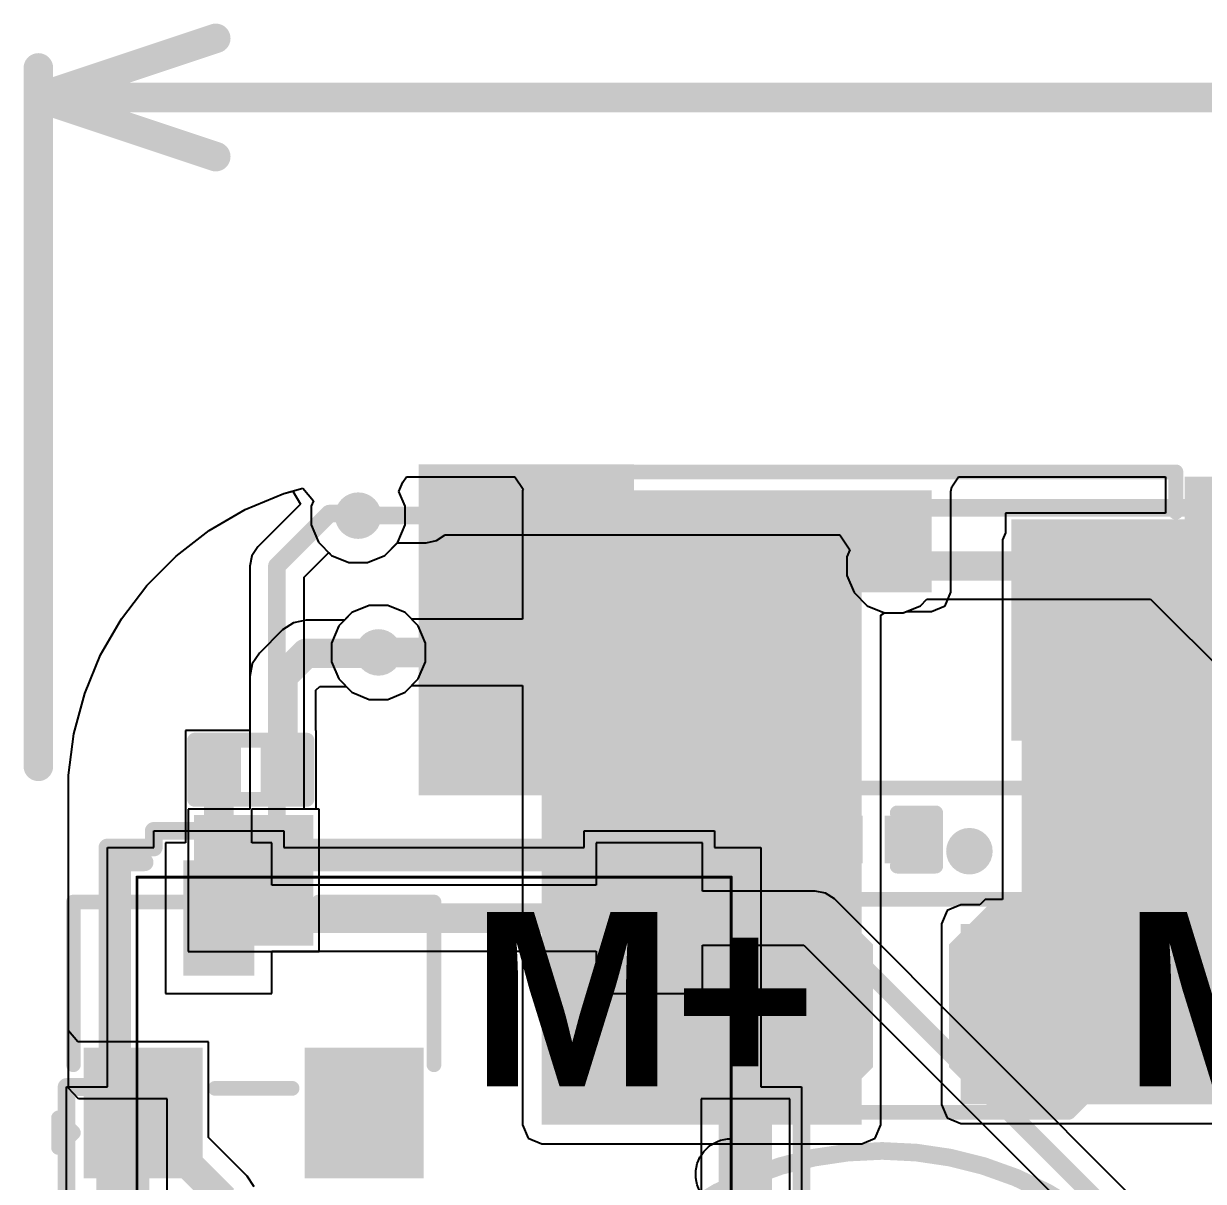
# Model space of a CAD drawing. Header units: inches. Extents: x -0.01 to 1.52, y -0.01 to 0.64.
# Drawn here: x -0.005 to 0.3941, y 0.2436 to 0.6352 of the extents above; entities that cross this region are included whole.
import ezdxf

# ---------------------------------------------------------------- set-up
doc = ezdxf.new("R2010")
doc.units = ezdxf.units.IN
doc.header["$MEASUREMENT"] = 0
for name, color, linetype in [('Bottom Layer', 5, 'Continuous'), ('Bottom Overlay', 54, 'Continuous'), ('Bottom Paste', 16, 'Continuous'), ('Bottom Solder', 6, 'Continuous'), ('Mechanical 13', 56, 'Continuous'), ('Mechanical 15', 56, 'Continuous'), ('Top Layer', 1, 'Continuous'), ('Top Overlay', 2, 'Continuous'), ('Top Paste', 8, 'Continuous'), ('Top Solder', 216, 'Continuous'), ('Via Holes', 16, 'Continuous')]:
    doc.layers.add(name, color=color, linetype=linetype)
doc.styles.add('Arial_Bold', font='', dxfattribs={"height": 0.2})
doc.styles.get('Arial_Bold').set_extended_font_data('Arial', bold=True)

# ---------------------------------------------------------------- blocks, each defined once
blk = doc.blocks.new('C___0201_10')
at = {"layer": 'Top Layer'}
for points in [[(-0.01772, 0.00591), (-0.00591, 0.00591), (-0.00591, -0.00591), (-0.01772, -0.00591)], [(0.00591, 0.00591), (0.01772, 0.00591), (0.01772, -0.00591), (0.00591, -0.00591)]]:
    blk.add_hatch(color=1, dxfattribs=at).paths.add_polyline_path(points)
at = {"layer": 'Top Paste'}
for points in [[(-0.01772, 0.00591), (-0.00591, 0.00591), (-0.00591, -0.00591), (-0.01772, -0.00591)], [(0.00591, 0.00591), (0.01772, 0.00591), (0.01772, -0.00591), (0.00591, -0.00591)]]:
    blk.add_hatch(color=8, dxfattribs=at).paths.add_polyline_path(points)
at = {"layer": 'Top Solder'}
for points in [[(-0.01988, 0.00807), (-0.00374, 0.00807), (-0.00374, -0.00807), (-0.01988, -0.00807)], [(0.00374, 0.00807), (0.01988, 0.00807), (0.01988, -0.00807), (0.00374, -0.00807)]]:
    blk.add_hatch(color=216, dxfattribs=at).paths.add_polyline_path(points)
at = {"layer": 'Top Overlay'}
for points in [[(-0.021, 0.009, 0.005, 0.005, 0), (-0.021, -0.009, 0.005, 0.005, 0)], [(-0.008, 0.009, 0.005, 0.005, 0), (-0.021, 0.009, 0.005, 0.005, 0)], [(0.021, 0.009, 0.005, 0.005, 0), (0.008, 0.009, 0.005, 0.005, 0)], [(0.021, 0.009, 0.005, 0.005, 0), (0.021, -0.009, 0.005, 0.005, 0)], [(-0.008, -0.009, 0.005, 0.005, 0), (-0.021, -0.009, 0.005, 0.005, 0)], [(0.021, -0.009, 0.005, 0.005, 0), (0.008, -0.009, 0.005, 0.005, 0)]]:
    blk.add_lwpolyline(points, format="xyseb", dxfattribs=at)
for points in [[(-0.02225, 0.009, 0.0025, 0.0025, 1), (-0.01975, 0.009, 0.0025, 0.0025, 1)], [(-0.02225, 0.009, 0.0025, 0.0025, 1), (-0.01975, 0.009, 0.0025, 0.0025, 1)], [(-0.00925, 0.009, 0.0025, 0.0025, 1), (-0.00675, 0.009, 0.0025, 0.0025, 1)], [(0.00675, 0.009, 0.0025, 0.0025, 1), (0.00925, 0.009, 0.0025, 0.0025, 1)], [(0.01975, 0.009, 0.0025, 0.0025, 1), (0.02225, 0.009, 0.0025, 0.0025, 1)], [(0.01975, 0.009, 0.0025, 0.0025, 1), (0.02225, 0.009, 0.0025, 0.0025, 1)], [(-0.02225, -0.009, 0.0025, 0.0025, 1), (-0.01975, -0.009, 0.0025, 0.0025, 1)], [(-0.02225, -0.009, 0.0025, 0.0025, 1), (-0.01975, -0.009, 0.0025, 0.0025, 1)], [(-0.00925, -0.009, 0.0025, 0.0025, 1), (-0.00675, -0.009, 0.0025, 0.0025, 1)], [(0.00675, -0.009, 0.0025, 0.0025, 1), (0.00925, -0.009, 0.0025, 0.0025, 1)], [(0.01975, -0.009, 0.0025, 0.0025, 1), (0.02225, -0.009, 0.0025, 0.0025, 1)], [(0.01975, -0.009, 0.0025, 0.0025, 1), (0.02225, -0.009, 0.0025, 0.0025, 1)]]:
    blk.add_lwpolyline(points, format="xyseb", close=True, dxfattribs=at)
blk = doc.blocks.new('EVQPLH_PAN_B_16')
at = {"layer": 'Bottom Layer'}
for points in [[(0.0195, 0.09631), (-0.0195, 0.09631), (-0.0195, 0.11431), (0.0195, 0.11431)], [(-0.10611, 0.08483), (-0.06711, 0.08483), (-0.06711, 0.06083), (-0.10611, 0.06083)], [(0.10611, 0.06083), (0.06711, 0.06083), (0.06711, 0.08483), (0.10611, 0.08483)], [(-0.10611, -0.06083), (-0.06711, -0.06083), (-0.06711, -0.08483), (-0.10611, -0.08483)], [(0.10611, -0.08483), (0.06711, -0.08483), (0.06711, -0.06083), (0.10611, -0.06083)], [(0.0195, -0.11431), (-0.0195, -0.11431), (-0.0195, -0.09631), (0.0195, -0.09631)]]:
    blk.add_hatch(color=5, dxfattribs=at).paths.add_polyline_path(points)
at = {"layer": 'Bottom Solder'}
for points in [[(-0.10611, 0.08483), (-0.06711, 0.08483), (-0.06711, 0.06083), (-0.10611, 0.06083)], [(0.10611, 0.06083), (0.06711, 0.06083), (0.06711, 0.08483), (0.10611, 0.08483)], [(-0.10611, -0.06083), (-0.06711, -0.06083), (-0.06711, -0.08483), (-0.10611, -0.08483)], [(0.10611, -0.08483), (0.06711, -0.08483), (0.06711, -0.06083), (0.10611, -0.06083)]]:
    blk.add_hatch(color=6, dxfattribs=at).paths.add_polyline_path(points)
at = {"layer": 'Bottom Overlay'}
for points in [[(-0.1055, 0.1055, 0.006, 0.006, 0), (-0.0326, 0.1055, 0.006, 0.006, 0)], [(-0.1055, 0.1055, 0.006, 0.006, 0), (-0.1055, 0.09793, 0.006, 0.006, 0)], [(0.0326, 0.1055, 0.006, 0.006, 0), (0.1055, 0.1055, 0.006, 0.006, 0)], [(0.1055, 0.1055, 0.006, 0.006, 0), (0.1055, 0.09793, 0.006, 0.006, 0)], [(-0.1055, 0.04773, 0.006, 0.006, 0), (-0.1055, -0.04773, 0.006, 0.006, 0)], [(0.1055, 0.04773, 0.006, 0.006, 0), (0.1055, -0.04773, 0.006, 0.006, 0)], [(-0.1055, -0.09793, 0.006, 0.006, 0), (-0.1055, -0.1055, 0.006, 0.006, 0)], [(0.1055, -0.09793, 0.006, 0.006, 0), (0.1055, -0.1055, 0.006, 0.006, 0)], [(-0.1055, -0.1055, 0.006, 0.006, 0), (-0.0326, -0.1055, 0.006, 0.006, 0)], [(0.0326, -0.1055, 0.006, 0.006, 0), (0.1055, -0.1055, 0.006, 0.006, 0)]]:
    blk.add_lwpolyline(points, format="xyseb", dxfattribs=at)
for points in [[(-0.107, 0.1055, 0.003, 0.003, 1), (-0.104, 0.1055, 0.003, 0.003, 1)], [(-0.107, 0.1055, 0.003, 0.003, 1), (-0.104, 0.1055, 0.003, 0.003, 1)], [(-0.0341, 0.1055, 0.003, 0.003, 1), (-0.0311, 0.1055, 0.003, 0.003, 1)], [(0.0311, 0.1055, 0.003, 0.003, 1), (0.0341, 0.1055, 0.003, 0.003, 1)], [(0.104, 0.1055, 0.003, 0.003, 1), (0.107, 0.1055, 0.003, 0.003, 1)], [(0.104, 0.1055, 0.003, 0.003, 1), (0.107, 0.1055, 0.003, 0.003, 1)], [(-0.107, 0.09793, 0.003, 0.003, 1), (-0.104, 0.09793, 0.003, 0.003, 1)], [(0.104, 0.09793, 0.003, 0.003, 1), (0.107, 0.09793, 0.003, 0.003, 1)], [(-0.107, 0.04773, 0.003, 0.003, 1), (-0.104, 0.04773, 0.003, 0.003, 1)], [(0.104, 0.04773, 0.003, 0.003, 1), (0.107, 0.04773, 0.003, 0.003, 1)], [(-0.107, -0.04773, 0.003, 0.003, 1), (-0.104, -0.04773, 0.003, 0.003, 1)], [(0.104, -0.04773, 0.003, 0.003, 1), (0.107, -0.04773, 0.003, 0.003, 1)], [(-0.107, -0.09793, 0.003, 0.003, 1), (-0.104, -0.09793, 0.003, 0.003, 1)], [(0.104, -0.09793, 0.003, 0.003, 1), (0.107, -0.09793, 0.003, 0.003, 1)], [(-0.107, -0.1055, 0.003, 0.003, 1), (-0.104, -0.1055, 0.003, 0.003, 1)], [(-0.107, -0.1055, 0.003, 0.003, 1), (-0.104, -0.1055, 0.003, 0.003, 1)], [(-0.0341, -0.1055, 0.003, 0.003, 1), (-0.0311, -0.1055, 0.003, 0.003, 1)], [(0.0311, -0.1055, 0.003, 0.003, 1), (0.0341, -0.1055, 0.003, 0.003, 1)], [(0.104, -0.1055, 0.003, 0.003, 1), (0.107, -0.1055, 0.003, 0.003, 1)], [(0.104, -0.1055, 0.003, 0.003, 1), (0.107, -0.1055, 0.003, 0.003, 1)]]:
    blk.add_lwpolyline(points, format="xyseb", close=True, dxfattribs=at)
at = {"layer": 'Mechanical 13'}
for points, format in [([(-0.1005, 0.1005, 0.001, 0.001, 0), (-0.1005, -0.1005, 0.001, 0.001, 0)], "xyseb"), ([(-0.1005, 0.1005, 0.001, 0.001, 0), (0.1005, 0.1005, 0.001, 0.001, 0)], "xyseb"), ([(0.1005, 0.1005, 0.001, 0.001, 0), (0.1005, -0.1005, 0.001, 0.001, 0)], "xyseb"), ([(-0.012, -0.1005, -1), (0.012, -0.1005)], "xyb"), ([(-0.1005, -0.1005, 0.001, 0.001, 0), (0.1005, -0.1005, 0.001, 0.001, 0)], "xyseb")]:
    blk.add_lwpolyline(points, format=format, dxfattribs=at)
for points, format in [([(-0.10075, 0.1005, 0.0005, 0.0005, 1), (-0.10025, 0.1005, 0.0005, 0.0005, 1)], "xyseb"), ([(-0.10075, 0.1005, 0.0005, 0.0005, 1), (-0.10025, 0.1005, 0.0005, 0.0005, 1)], "xyseb"), ([(0.10025, 0.1005, 0.0005, 0.0005, 1), (0.10075, 0.1005, 0.0005, 0.0005, 1)], "xyseb"), ([(0.10025, 0.1005, 0.0005, 0.0005, 1), (0.10075, 0.1005, 0.0005, 0.0005, 1)], "xyseb"), ([(-0.10075, -0.1005, 0.0005, 0.0005, 1), (-0.10025, -0.1005, 0.0005, 0.0005, 1)], "xyseb"), ([(-0.10075, -0.1005, 0.0005, 0.0005, 1), (-0.10025, -0.1005, 0.0005, 0.0005, 1)], "xyseb"), ([(-0.012, -0.1005, 1), (-0.012, -0.1005, 1)], "xyb"), ([(0.012, -0.1005, 1), (0.012, -0.1005, 1)], "xyb"), ([(0.10025, -0.1005, 0.0005, 0.0005, 1), (0.10075, -0.1005, 0.0005, 0.0005, 1)], "xyseb"), ([(0.10025, -0.1005, 0.0005, 0.0005, 1), (0.10075, -0.1005, 0.0005, 0.0005, 1)], "xyseb")]:
    blk.add_lwpolyline(points, format=format, close=True, dxfattribs=at)
at = {"layer": 'Mechanical 15'}
for p, q in [((-0.0295, 0.1105), (-0.0295, 0.12431)), ((-0.0295, 0.12431), (0.0295, 0.12431)), ((0.0295, 0.12431), (0.0295, 0.1105)), ((-0.1105, 0.09483), (-0.1105, 0.1105)), ((-0.1105, 0.1105), (-0.0295, 0.1105)), ((0.0295, 0.1105), (0.1105, 0.1105)), ((0.1105, 0.1105), (0.1105, 0.09483)), ((-0.11611, 0.05083), (-0.11611, 0.09483)), ((-0.11611, 0.09483), (-0.1105, 0.09483)), ((0.1105, 0.09483), (0.11611, 0.09483)), ((0.11611, 0.09483), (0.11611, 0.05083)), ((-0.1105, 0.05083), (-0.11611, 0.05083)), ((-0.1105, -0.05083), (-0.1105, 0.05083)), ((0.11611, 0.05083), (0.1105, 0.05083)), ((0.1105, 0.05083), (0.1105, -0.05083)), ((-0.11611, -0.05083), (-0.1105, -0.05083)), ((-0.11611, -0.09483), (-0.11611, -0.05083)), ((0.1105, -0.05083), (0.11611, -0.05083)), ((0.11611, -0.05083), (0.11611, -0.09483)), ((-0.1105, -0.09483), (-0.11611, -0.09483)), ((-0.1105, -0.1105), (-0.1105, -0.09483)), ((0.11611, -0.09483), (0.1105, -0.09483)), ((0.1105, -0.09483), (0.1105, -0.1105)), ((-0.0295, -0.1105), (-0.1105, -0.1105)), ((-0.0295, -0.12431), (-0.0295, -0.1105)), ((0.1105, -0.1105), (0.0295, -0.1105)), ((0.0295, -0.1105), (0.0295, -0.12431)), ((0.0295, -0.12431), (-0.0295, -0.12431))]:
    blk.add_line(p, q, dxfattribs=at)
for points in [[(-0.0295, 0.12431, 0.006, 0.006, 0), (0.0295, 0.12431, 0.006, 0.006, 0)], [(-0.0295, 0.12431, 0.006, 0.006, 0), (-0.0295, 0.1105, 0.006, 0.006, 0)], [(0.0295, 0.12431, 0.006, 0.006, 0), (0.0295, 0.1105, 0.006, 0.006, 0)], [(-0.1105, 0.1105, 0.006, 0.006, 0), (-0.0295, 0.1105, 0.006, 0.006, 0)], [(-0.1105, 0.1105, 0.006, 0.006, 0), (-0.1105, 0.09483, 0.006, 0.006, 0)], [(0.0295, 0.1105, 0.006, 0.006, 0), (0.1105, 0.1105, 0.006, 0.006, 0)], [(0.1105, 0.1105, 0.006, 0.006, 0), (0.1105, 0.09483, 0.006, 0.006, 0)], [(-0.11611, 0.09483, 0.006, 0.006, 0), (-0.1105, 0.09483, 0.006, 0.006, 0)], [(-0.11611, 0.09483, 0.006, 0.006, 0), (-0.11611, 0.05083, 0.006, 0.006, 0)], [(0.1105, 0.09483, 0.006, 0.006, 0), (0.11611, 0.09483, 0.006, 0.006, 0)], [(0.11611, 0.09483, 0.006, 0.006, 0), (0.11611, 0.05083, 0.006, 0.006, 0)], [(-0.11611, 0.05083, 0.006, 0.006, 0), (-0.1105, 0.05083, 0.006, 0.006, 0)], [(-0.1105, 0.05083, 0.006, 0.006, 0), (-0.1105, -0.05083, 0.006, 0.006, 0)], [(0.1105, 0.05083, 0.006, 0.006, 0), (0.1105, -0.05083, 0.006, 0.006, 0)], [(0.1105, 0.05083, 0.006, 0.006, 0), (0.11611, 0.05083, 0.006, 0.006, 0)], [(-0.11611, -0.05083, 0.006, 0.006, 0), (-0.11611, -0.09483, 0.006, 0.006, 0)], [(-0.11611, -0.05083, 0.006, 0.006, 0), (-0.1105, -0.05083, 0.006, 0.006, 0)], [(0.1105, -0.05083, 0.006, 0.006, 0), (0.11611, -0.05083, 0.006, 0.006, 0)], [(0.11611, -0.05083, 0.006, 0.006, 0), (0.11611, -0.09483, 0.006, 0.006, 0)], [(-0.11611, -0.09483, 0.006, 0.006, 0), (-0.1105, -0.09483, 0.006, 0.006, 0)], [(-0.1105, -0.09483, 0.006, 0.006, 0), (-0.1105, -0.1105, 0.006, 0.006, 0)], [(0.1105, -0.09483, 0.006, 0.006, 0), (0.1105, -0.1105, 0.006, 0.006, 0)], [(0.1105, -0.09483, 0.006, 0.006, 0), (0.11611, -0.09483, 0.006, 0.006, 0)], [(-0.1105, -0.1105, 0.006, 0.006, 0), (-0.0295, -0.1105, 0.006, 0.006, 0)], [(-0.0295, -0.1105, 0.006, 0.006, 0), (-0.0295, -0.12431, 0.006, 0.006, 0)], [(0.0295, -0.1105, 0.006, 0.006, 0), (0.0295, -0.12431, 0.006, 0.006, 0)], [(0.0295, -0.1105, 0.006, 0.006, 0), (0.1105, -0.1105, 0.006, 0.006, 0)], [(-0.0295, -0.12431, 0.006, 0.006, 0), (0.0295, -0.12431, 0.006, 0.006, 0)]]:
    blk.add_lwpolyline(points, format="xyseb", dxfattribs=at)
for points in [[(-0.031, 0.12431, 0.003, 0.003, 1), (-0.028, 0.12431, 0.003, 0.003, 1)], [(-0.031, 0.12431, 0.003, 0.003, 1), (-0.028, 0.12431, 0.003, 0.003, 1)], [(0.028, 0.12431, 0.003, 0.003, 1), (0.031, 0.12431, 0.003, 0.003, 1)], [(0.028, 0.12431, 0.003, 0.003, 1), (0.031, 0.12431, 0.003, 0.003, 1)], [(-0.112, 0.1105, 0.003, 0.003, 1), (-0.109, 0.1105, 0.003, 0.003, 1)], [(-0.112, 0.1105, 0.003, 0.003, 1), (-0.109, 0.1105, 0.003, 0.003, 1)], [(-0.031, 0.1105, 0.003, 0.003, 1), (-0.028, 0.1105, 0.003, 0.003, 1)], [(-0.031, 0.1105, 0.003, 0.003, 1), (-0.028, 0.1105, 0.003, 0.003, 1)], [(0.028, 0.1105, 0.003, 0.003, 1), (0.031, 0.1105, 0.003, 0.003, 1)], [(0.028, 0.1105, 0.003, 0.003, 1), (0.031, 0.1105, 0.003, 0.003, 1)], [(0.109, 0.1105, 0.003, 0.003, 1), (0.112, 0.1105, 0.003, 0.003, 1)], [(0.109, 0.1105, 0.003, 0.003, 1), (0.112, 0.1105, 0.003, 0.003, 1)], [(-0.11761, 0.09483, 0.003, 0.003, 1), (-0.11461, 0.09483, 0.003, 0.003, 1)], [(-0.11761, 0.09483, 0.003, 0.003, 1), (-0.11461, 0.09483, 0.003, 0.003, 1)], [(-0.112, 0.09483, 0.003, 0.003, 1), (-0.109, 0.09483, 0.003, 0.003, 1)], [(-0.112, 0.09483, 0.003, 0.003, 1), (-0.109, 0.09483, 0.003, 0.003, 1)], [(0.109, 0.09483, 0.003, 0.003, 1), (0.112, 0.09483, 0.003, 0.003, 1)], [(0.109, 0.09483, 0.003, 0.003, 1), (0.112, 0.09483, 0.003, 0.003, 1)], [(0.11461, 0.09483, 0.003, 0.003, 1), (0.11761, 0.09483, 0.003, 0.003, 1)], [(0.11461, 0.09483, 0.003, 0.003, 1), (0.11761, 0.09483, 0.003, 0.003, 1)], [(-0.11761, 0.05083, 0.003, 0.003, 1), (-0.11461, 0.05083, 0.003, 0.003, 1)], [(-0.11761, 0.05083, 0.003, 0.003, 1), (-0.11461, 0.05083, 0.003, 0.003, 1)], [(-0.112, 0.05083, 0.003, 0.003, 1), (-0.109, 0.05083, 0.003, 0.003, 1)], [(-0.112, 0.05083, 0.003, 0.003, 1), (-0.109, 0.05083, 0.003, 0.003, 1)], [(0.109, 0.05083, 0.003, 0.003, 1), (0.112, 0.05083, 0.003, 0.003, 1)], [(0.109, 0.05083, 0.003, 0.003, 1), (0.112, 0.05083, 0.003, 0.003, 1)], [(0.11461, 0.05083, 0.003, 0.003, 1), (0.11761, 0.05083, 0.003, 0.003, 1)], [(0.11461, 0.05083, 0.003, 0.003, 1), (0.11761, 0.05083, 0.003, 0.003, 1)], [(-0.11761, -0.05083, 0.003, 0.003, 1), (-0.11461, -0.05083, 0.003, 0.003, 1)], [(-0.11761, -0.05083, 0.003, 0.003, 1), (-0.11461, -0.05083, 0.003, 0.003, 1)], [(-0.112, -0.05083, 0.003, 0.003, 1), (-0.109, -0.05083, 0.003, 0.003, 1)], [(-0.112, -0.05083, 0.003, 0.003, 1), (-0.109, -0.05083, 0.003, 0.003, 1)], [(0.109, -0.05083, 0.003, 0.003, 1), (0.112, -0.05083, 0.003, 0.003, 1)], [(0.109, -0.05083, 0.003, 0.003, 1), (0.112, -0.05083, 0.003, 0.003, 1)], [(0.11461, -0.05083, 0.003, 0.003, 1), (0.11761, -0.05083, 0.003, 0.003, 1)], [(0.11461, -0.05083, 0.003, 0.003, 1), (0.11761, -0.05083, 0.003, 0.003, 1)], [(-0.11761, -0.09483, 0.003, 0.003, 1), (-0.11461, -0.09483, 0.003, 0.003, 1)], [(-0.11761, -0.09483, 0.003, 0.003, 1), (-0.11461, -0.09483, 0.003, 0.003, 1)], [(-0.112, -0.09483, 0.003, 0.003, 1), (-0.109, -0.09483, 0.003, 0.003, 1)], [(-0.112, -0.09483, 0.003, 0.003, 1), (-0.109, -0.09483, 0.003, 0.003, 1)], [(0.109, -0.09483, 0.003, 0.003, 1), (0.112, -0.09483, 0.003, 0.003, 1)], [(0.109, -0.09483, 0.003, 0.003, 1), (0.112, -0.09483, 0.003, 0.003, 1)], [(0.11461, -0.09483, 0.003, 0.003, 1), (0.11761, -0.09483, 0.003, 0.003, 1)], [(0.11461, -0.09483, 0.003, 0.003, 1), (0.11761, -0.09483, 0.003, 0.003, 1)], [(-0.112, -0.1105, 0.003, 0.003, 1), (-0.109, -0.1105, 0.003, 0.003, 1)], [(-0.112, -0.1105, 0.003, 0.003, 1), (-0.109, -0.1105, 0.003, 0.003, 1)], [(-0.031, -0.1105, 0.003, 0.003, 1), (-0.028, -0.1105, 0.003, 0.003, 1)], [(-0.031, -0.1105, 0.003, 0.003, 1), (-0.028, -0.1105, 0.003, 0.003, 1)], [(0.028, -0.1105, 0.003, 0.003, 1), (0.031, -0.1105, 0.003, 0.003, 1)], [(0.028, -0.1105, 0.003, 0.003, 1), (0.031, -0.1105, 0.003, 0.003, 1)], [(0.109, -0.1105, 0.003, 0.003, 1), (0.112, -0.1105, 0.003, 0.003, 1)], [(0.109, -0.1105, 0.003, 0.003, 1), (0.112, -0.1105, 0.003, 0.003, 1)], [(-0.031, -0.12431, 0.003, 0.003, 1), (-0.028, -0.12431, 0.003, 0.003, 1)], [(-0.031, -0.12431, 0.003, 0.003, 1), (-0.028, -0.12431, 0.003, 0.003, 1)], [(0.028, -0.12431, 0.003, 0.003, 1), (0.031, -0.12431, 0.003, 0.003, 1)], [(0.028, -0.12431, 0.003, 0.003, 1), (0.031, -0.12431, 0.003, 0.003, 1)]]:
    blk.add_lwpolyline(points, format="xyseb", close=True, dxfattribs=at)
blk = doc.blocks.new('SMA_18')
at = {"layer": 'Top Layer'}
for points in [[(-0.12795, 0.03346), (-0.02953, 0.03346), (-0.02953, -0.03346), (-0.12795, -0.03346)], [(0.02953, 0.03346), (0.12795, 0.03346), (0.12795, -0.03346), (0.02953, -0.03346)]]:
    blk.add_hatch(color=1, dxfattribs=at).paths.add_polyline_path(points)
at = {"layer": 'Top Overlay'}
for points in [[(-0.175, -0.05597), (-0.12906, -0.05597), (-0.12906, 0.05598), (-0.175, 0.05598)], [(-0.12992, 0.03638), (-0.1022, 0.03638), (-0.1022, 0.05598), (-0.12992, 0.05598)], [(-0.12992, -0.05598), (-0.1022, -0.05598), (-0.1022, -0.03638), (-0.12992, -0.03638)]]:
    blk.add_hatch(color=2, dxfattribs=at).paths.add_polyline_path(points)
at = {"layer": 'Top Paste'}
for points in [[(-0.12795, 0.03346), (-0.02953, 0.03346), (-0.02953, -0.03346), (-0.12795, -0.03346)], [(0.02953, 0.03346), (0.12795, 0.03346), (0.12795, -0.03346), (0.02953, -0.03346)]]:
    blk.add_hatch(color=8, dxfattribs=at).paths.add_polyline_path(points)
at = {"layer": 'Top Solder'}
for points in [[(-0.13195, 0.03746), (-0.02553, 0.03746), (-0.02553, -0.03746), (-0.13195, -0.03746)], [(0.02553, 0.03746), (0.13195, 0.03746), (0.13195, -0.03746), (0.02553, -0.03746)]]:
    blk.add_hatch(color=216, dxfattribs=at).paths.add_polyline_path(points)
at = {"layer": 'Top Overlay'}
for points in [[(-0.10465, 0.05345, 0.005, 0.005, 0), (0.08115, 0.05345, 0.005, 0.005, 0)], [(0.08115, 0.03985, 0.005, 0.005, 0), (0.08115, 0.05345, 0.005, 0.005, 0)], [(0.08115, -0.05345, 0.005, 0.005, 0), (0.08115, -0.03985, 0.005, 0.005, 0)], [(-0.10465, -0.05345, 0.005, 0.005, 0), (0.08115, -0.05345, 0.005, 0.005, 0)]]:
    blk.add_lwpolyline(points, format="xyseb", dxfattribs=at)
for points in [[(-0.1059, 0.05345, 0.0025, 0.0025, 1), (-0.1034, 0.05345, 0.0025, 0.0025, 1)], [(0.0799, 0.05345, 0.0025, 0.0025, 1), (0.0824, 0.05345, 0.0025, 0.0025, 1)], [(0.0799, 0.05345, 0.0025, 0.0025, 1), (0.0824, 0.05345, 0.0025, 0.0025, 1)], [(0.0799, 0.03985, 0.0025, 0.0025, 1), (0.0824, 0.03985, 0.0025, 0.0025, 1)], [(0.0799, -0.03985, 0.0025, 0.0025, 1), (0.0824, -0.03985, 0.0025, 0.0025, 1)], [(-0.1059, -0.05345, 0.0025, 0.0025, 1), (-0.1034, -0.05345, 0.0025, 0.0025, 1)], [(0.0799, -0.05345, 0.0025, 0.0025, 1), (0.0824, -0.05345, 0.0025, 0.0025, 1)], [(0.0799, -0.05345, 0.0025, 0.0025, 1), (0.0824, -0.05345, 0.0025, 0.0025, 1)]]:
    blk.add_lwpolyline(points, format="xyseb", close=True, dxfattribs=at)
blk = doc.blocks.new('2_T____P___21')
at = {"layer": 'Top Layer'}
for points in [[(0.01125, 0.03), (-0.01125, 0.03), (-0.0225, 0.01875), (-0.0225, -0.01875), (-0.01125, -0.03), (0.01125, -0.03), (0.0225, -0.01875), (0.0225, 0.01875)], [(0.08999, 0.03), (0.06749, 0.03), (0.05624, 0.01875), (0.05624, -0.01875), (0.06749, -0.03), (0.08999, -0.03), (0.10124, -0.01875), (0.10124, 0.01875)]]:
    blk.add_hatch(color=1, dxfattribs=at).paths.add_polyline_path(points)
at = {"layer": 'Top Paste'}
for points in [[(0.01125, 0.03), (-0.01125, 0.03), (-0.0225, 0.01875), (-0.0225, -0.01875), (-0.01125, -0.03), (0.01125, -0.03), (0.0225, -0.01875), (0.0225, 0.01875)], [(0.08999, 0.03), (0.06749, 0.03), (0.05624, 0.01875), (0.05624, -0.01875), (0.06749, -0.03), (0.08999, -0.03), (0.10124, -0.01875), (0.10124, 0.01875)]]:
    blk.add_hatch(color=8, dxfattribs=at).paths.add_polyline_path(points)
at = {"layer": 'Top Solder'}
for points in [[(0.01325, 0.034), (-0.01325, 0.034), (-0.0265, 0.02075), (-0.0265, -0.02075), (-0.01325, -0.034), (0.01325, -0.034), (0.0265, -0.02075), (0.0265, 0.02075)], [(0.09199, 0.034), (0.06549, 0.034), (0.05224, 0.02075), (0.05224, -0.02075), (0.06549, -0.034), (0.09199, -0.034), (0.10524, -0.02075), (0.10524, 0.02075)]]:
    blk.add_hatch(color=216, dxfattribs=at).paths.add_polyline_path(points)
at = {"layer": 'Top Overlay'}
for points in [[(-0.014, 0.036, 0.005, 0.005, 0), (-0.029, 0.021, 0.005, 0.005, 0)], [(0.09274, 0.036, 0.005, 0.005, 0), (-0.014, 0.036, 0.005, 0.005, 0)], [(0.10774, 0.021, 0.005, 0.005, 0), (0.09274, 0.036, 0.005, 0.005, 0)], [(-0.029, 0.021, 0.005, 0.005, 0), (-0.029, -0.021, 0.005, 0.005, 0)], [(0.10774, 0.021, 0.005, 0.005, 0), (0.10774, -0.021, 0.005, 0.005, 0)], [(-0.014, -0.036, 0.005, 0.005, 0), (-0.029, -0.021, 0.005, 0.005, 0)], [(0.10774, -0.021, 0.005, 0.005, 0), (0.09274, -0.036, 0.005, 0.005, 0)], [(0.09274, -0.036, 0.005, 0.005, 0), (-0.014, -0.036, 0.005, 0.005, 0)]]:
    blk.add_lwpolyline(points, format="xyseb", dxfattribs=at)
for points in [[(-0.01525, 0.036, 0.0025, 0.0025, 1), (-0.01275, 0.036, 0.0025, 0.0025, 1)], [(-0.01525, 0.036, 0.0025, 0.0025, 1), (-0.01275, 0.036, 0.0025, 0.0025, 1)], [(0.09149, 0.036, 0.0025, 0.0025, 1), (0.09399, 0.036, 0.0025, 0.0025, 1)], [(0.09149, 0.036, 0.0025, 0.0025, 1), (0.09399, 0.036, 0.0025, 0.0025, 1)], [(-0.03025, 0.021, 0.0025, 0.0025, 1), (-0.02775, 0.021, 0.0025, 0.0025, 1)], [(-0.03025, 0.021, 0.0025, 0.0025, 1), (-0.02775, 0.021, 0.0025, 0.0025, 1)], [(0.10649, 0.021, 0.0025, 0.0025, 1), (0.10899, 0.021, 0.0025, 0.0025, 1)], [(0.10649, 0.021, 0.0025, 0.0025, 1), (0.10899, 0.021, 0.0025, 0.0025, 1)], [(-0.03025, -0.021, 0.0025, 0.0025, 1), (-0.02775, -0.021, 0.0025, 0.0025, 1)], [(-0.03025, -0.021, 0.0025, 0.0025, 1), (-0.02775, -0.021, 0.0025, 0.0025, 1)], [(0.10649, -0.021, 0.0025, 0.0025, 1), (0.10899, -0.021, 0.0025, 0.0025, 1)], [(0.10649, -0.021, 0.0025, 0.0025, 1), (0.10899, -0.021, 0.0025, 0.0025, 1)], [(-0.01525, -0.036, 0.0025, 0.0025, 1), (-0.01275, -0.036, 0.0025, 0.0025, 1)], [(-0.01525, -0.036, 0.0025, 0.0025, 1), (-0.01275, -0.036, 0.0025, 0.0025, 1)], [(0.09149, -0.036, 0.0025, 0.0025, 1), (0.09399, -0.036, 0.0025, 0.0025, 1)], [(0.09149, -0.036, 0.0025, 0.0025, 1), (0.09399, -0.036, 0.0025, 0.0025, 1)]]:
    blk.add_lwpolyline(points, format="xyseb", close=True, dxfattribs=at)
blk = doc.blocks.new('R___0201_B_23')
at = {"layer": 'Bottom Layer'}
for points in [[(-0.01614, 0.00728), (-0.00551, 0.00728), (-0.00551, -0.00728), (-0.01614, -0.00728)], [(0.00551, 0.00728), (0.01614, 0.00728), (0.01614, -0.00728), (0.00551, -0.00728)]]:
    blk.add_hatch(color=5, dxfattribs=at).paths.add_polyline_path(points)
at = {"layer": 'Bottom Paste'}
for points in [[(-0.01614, 0.00728), (-0.00551, 0.00728), (-0.00551, -0.00728), (-0.01614, -0.00728)], [(0.00551, 0.00728), (0.01614, 0.00728), (0.01614, -0.00728), (0.00551, -0.00728)]]:
    blk.add_hatch(color=16, dxfattribs=at).paths.add_polyline_path(points)
at = {"layer": 'Bottom Solder'}
for points in [[(-0.01831, 0.00945), (-0.00335, 0.00945), (-0.00335, -0.00945), (-0.01831, -0.00945)], [(0.00335, 0.00945), (0.01831, 0.00945), (0.01831, -0.00945), (0.00335, -0.00945)]]:
    blk.add_hatch(color=6, dxfattribs=at).paths.add_polyline_path(points)
at = {"layer": 'Bottom Overlay'}
for points in [[(-0.019, 0.01, 0.005, 0.005, 0), (0.019, 0.01, 0.005, 0.005, 0)], [(-0.019, -0.01, 0.005, 0.005, 0), (-0.019, 0.01, 0.005, 0.005, 0)], [(0.019, -0.01, 0.005, 0.005, 0), (0.019, 0.01, 0.005, 0.005, 0)], [(-0.019, -0.01, 0.005, 0.005, 0), (0.019, -0.01, 0.005, 0.005, 0)]]:
    blk.add_lwpolyline(points, format="xyseb", dxfattribs=at)
for points in [[(-0.02025, 0.01, 0.0025, 0.0025, 1), (-0.01775, 0.01, 0.0025, 0.0025, 1)], [(-0.02025, 0.01, 0.0025, 0.0025, 1), (-0.01775, 0.01, 0.0025, 0.0025, 1)], [(0.01775, 0.01, 0.0025, 0.0025, 1), (0.02025, 0.01, 0.0025, 0.0025, 1)], [(0.01775, 0.01, 0.0025, 0.0025, 1), (0.02025, 0.01, 0.0025, 0.0025, 1)], [(-0.02025, -0.01, 0.0025, 0.0025, 1), (-0.01775, -0.01, 0.0025, 0.0025, 1)], [(-0.02025, -0.01, 0.0025, 0.0025, 1), (-0.01775, -0.01, 0.0025, 0.0025, 1)], [(0.01775, -0.01, 0.0025, 0.0025, 1), (0.02025, -0.01, 0.0025, 0.0025, 1)], [(0.01775, -0.01, 0.0025, 0.0025, 1), (0.02025, -0.01, 0.0025, 0.0025, 1)]]:
    blk.add_lwpolyline(points, format="xyseb", close=True, dxfattribs=at)
blk = doc.blocks.new('SOT_23_35')
at = {"layer": 'Top Layer'}
for points in [[(-0.01614, 0.05748), (0.01614, 0.05748), (0.01614, 0.02126), (-0.01614, 0.02126)], [(-0.05354, -0.02126), (-0.02126, -0.02126), (-0.02126, -0.05748), (-0.05354, -0.05748)], [(0.02126, -0.02126), (0.05354, -0.02126), (0.05354, -0.05748), (0.02126, -0.05748)]]:
    blk.add_hatch(color=1, dxfattribs=at).paths.add_polyline_path(points)
at = {"layer": 'Top Paste'}
for points in [[(-0.01614, 0.05748), (0.01614, 0.05748), (0.01614, 0.02126), (-0.01614, 0.02126)], [(-0.05354, -0.02126), (-0.02126, -0.02126), (-0.02126, -0.05748), (-0.05354, -0.05748)], [(0.02126, -0.02126), (0.05354, -0.02126), (0.05354, -0.05748), (0.02126, -0.05748)]]:
    blk.add_hatch(color=8, dxfattribs=at).paths.add_polyline_path(points)
at = {"layer": 'Top Solder'}
for points in [[(-0.02014, 0.06148), (0.02014, 0.06148), (0.02014, 0.01726), (-0.02014, 0.01726)], [(-0.05754, -0.01726), (-0.01726, -0.01726), (-0.01726, -0.06148), (-0.05754, -0.06148)], [(0.01726, -0.01726), (0.05754, -0.01726), (0.05754, -0.06148), (0.01726, -0.06148)]]:
    blk.add_hatch(color=216, dxfattribs=at).paths.add_polyline_path(points)
at = {"layer": 'Top Overlay'}
for points in [[(-0.061, 0.032, 0.005, 0.005, 0), (-0.022, 0.032, 0.005, 0.005, 0)], [(-0.061, -0.023, 0.005, 0.005, 0), (-0.061, 0.032, 0.005, 0.005, 0)], [(0.022, 0.032, 0.005, 0.005, 0), (0.061, 0.032, 0.005, 0.005, 0)], [(0.061, -0.023, 0.005, 0.005, 0), (0.061, 0.032, 0.005, 0.005, 0)], [(-0.013, -0.031, 0.005, 0.005, 0), (0.013, -0.031, 0.005, 0.005, 0)], [(-0.066, -0.041, 0.005, 0.005, 0), (-0.061, -0.046, 0.005, 0.005, 0)], [(-0.066, -0.051, 0.005, 0.005, 0), (-0.066, -0.041, 0.005, 0.005, 0)], [(-0.066, -0.051, 0.005, 0.005, 0), (-0.061, -0.046, 0.005, 0.005, 0)]]:
    blk.add_lwpolyline(points, format="xyseb", dxfattribs=at)
for points in [[(-0.06225, 0.032, 0.0025, 0.0025, 1), (-0.05975, 0.032, 0.0025, 0.0025, 1)], [(-0.06225, 0.032, 0.0025, 0.0025, 1), (-0.05975, 0.032, 0.0025, 0.0025, 1)], [(-0.02325, 0.032, 0.0025, 0.0025, 1), (-0.02075, 0.032, 0.0025, 0.0025, 1)], [(0.02075, 0.032, 0.0025, 0.0025, 1), (0.02325, 0.032, 0.0025, 0.0025, 1)], [(0.05975, 0.032, 0.0025, 0.0025, 1), (0.06225, 0.032, 0.0025, 0.0025, 1)], [(0.05975, 0.032, 0.0025, 0.0025, 1), (0.06225, 0.032, 0.0025, 0.0025, 1)], [(-0.06225, -0.023, 0.0025, 0.0025, 1), (-0.05975, -0.023, 0.0025, 0.0025, 1)], [(0.05975, -0.023, 0.0025, 0.0025, 1), (0.06225, -0.023, 0.0025, 0.0025, 1)], [(-0.01425, -0.031, 0.0025, 0.0025, 1), (-0.01175, -0.031, 0.0025, 0.0025, 1)], [(0.01175, -0.031, 0.0025, 0.0025, 1), (0.01425, -0.031, 0.0025, 0.0025, 1)], [(-0.06725, -0.041, 0.0025, 0.0025, 1), (-0.06475, -0.041, 0.0025, 0.0025, 1)], [(-0.06725, -0.041, 0.0025, 0.0025, 1), (-0.06475, -0.041, 0.0025, 0.0025, 1)], [(-0.06225, -0.046, 0.0025, 0.0025, 1), (-0.05975, -0.046, 0.0025, 0.0025, 1)], [(-0.06225, -0.046, 0.0025, 0.0025, 1), (-0.05975, -0.046, 0.0025, 0.0025, 1)], [(-0.06725, -0.051, 0.0025, 0.0025, 1), (-0.06475, -0.051, 0.0025, 0.0025, 1)], [(-0.06725, -0.051, 0.0025, 0.0025, 1), (-0.06475, -0.051, 0.0025, 0.0025, 1)]]:
    blk.add_lwpolyline(points, format="xyseb", close=True, dxfattribs=at)

msp = doc.modelspace()

# ---------------------------------------------------------------- hatches: boundary and pattern name
at = {"layer": 'Bottom Layer'}
h = msp.add_hatch(color=5, dxfattribs=at)
edge = h.paths.add_edge_path()
edge.add_arc((0.10817, 0.46881), 0.00787, 0, 360)
h = msp.add_hatch(color=5, dxfattribs=at)
edge = h.paths.add_edge_path()
edge.add_arc((0.28937, 0.45177), 0.00787, 0, 360)
h = msp.add_hatch(color=5, dxfattribs=at)
edge = h.paths.add_edge_path()
edge.add_arc((0.11506, 0.42255), 0.00787, 0, 360)
h = msp.add_hatch(color=5, dxfattribs=at)
edge = h.paths.add_edge_path()
edge.add_arc((0.31496, 0.35531), 0.00787, 0, 360)
at = {"layer": 'Top Layer'}
for points in [[(0.3878, 0.43996), (0.4311, 0.43996), (0.4311, 0.48195), (0.3878, 0.48195)], [(0.17028, 0.2628), (0.27854, 0.2628), (0.27854, 0.47736), (0.17028, 0.47736)], [(0.2185, 0.44291), (0.30217, 0.44291), (0.30217, 0.47736), (0.2185, 0.47736)], [(0.33268, 0.34941), (0.4311, 0.34941), (0.4311, 0.46063), (0.33268, 0.46063)], [(0.33268, 0.26969), (0.39961, 0.26969), (0.39961, 0.41929), (0.33268, 0.41929)], [(0.31201, 0.26969), (0.39961, 0.26969), (0.39961, 0.33071), (0.31201, 0.33071)]]:
    msp.add_hatch(color=1, dxfattribs=at).paths.add_polyline_path(points)
h = msp.add_hatch(color=1, dxfattribs=at)
edge = h.paths.add_edge_path()
edge.add_arc((0.10817, 0.46881), 0.00787, 0, 360)
h = msp.add_hatch(color=1, dxfattribs=at)
edge = h.paths.add_edge_path()
edge.add_arc((0.28937, 0.45177), 0.00787, 0, 360)
h = msp.add_hatch(color=1, dxfattribs=at)
edge = h.paths.add_edge_path()
edge.add_arc((0.11506, 0.42255), 0.00787, 0, 360)
h = msp.add_hatch(color=1, dxfattribs=at)
edge = h.paths.add_edge_path()
edge.add_arc((0.31496, 0.35531), 0.00787, 0, 360)
at = {"layer": 'Via Holes'}
h = msp.add_hatch(color=7, dxfattribs=at)
edge = h.paths.add_edge_path()
edge.add_arc((0.10817, 0.46881), 0.00394, 0, 360)
h = msp.add_hatch(color=7, dxfattribs=at)
edge = h.paths.add_edge_path()
edge.add_arc((0.28937, 0.45177), 0.00394, 0, 360)
h = msp.add_hatch(color=7, dxfattribs=at)
edge = h.paths.add_edge_path()
edge.add_arc((0.11506, 0.42255), 0.00394, 0, 360)
h = msp.add_hatch(color=7, dxfattribs=at)
edge = h.paths.add_edge_path()
edge.add_arc((0.31496, 0.35531), 0.00394, 0, 360)

# ---------------------------------------------------------------- linework, layer by layer
at = {"layer": 'Bottom Layer'}
for p, q in [((0.06998, 0.47086), (0.083, 0.4763)), ((0.083, 0.4763), (0.08941, 0.47805)), ((0.08941, 0.47805), (0.09309, 0.47387)), ((0.09309, 0.47387), (0.09231, 0.47197)), ((0.09231, 0.47197), (0.09231, 0.46565)), ((0.05778, 0.46377), (0.06998, 0.47086)), ((0.04661, 0.45516), (0.05778, 0.46377)), ((0.09231, 0.46565), (0.09472, 0.45982)), ((0.09472, 0.45982), (0.09919, 0.45536)), ((0.11716, 0.45536), (0.12146, 0.45966)), ((0.12146, 0.45966), (0.13121, 0.45966)), ((0.13121, 0.45966), (0.13471, 0.46035)), ((0.13121, 0.45966), (0.13121, 0.45966)), ((0.13471, 0.46035), (0.13763, 0.4623)), ((0.13763, 0.4623), (0.27115, 0.4623)), ((0.27115, 0.4623), (0.27449, 0.4573)), ((0.03666, 0.44516), (0.04661, 0.45516)), ((0.09919, 0.45536), (0.10502, 0.45294)), ((0.11133, 0.45294), (0.11716, 0.45536)), ((0.27449, 0.4573), (0.2735, 0.45493)), ((0.10502, 0.45294), (0.11133, 0.45294)), ((0.2735, 0.45493), (0.2735, 0.44862)), ((0.2735, 0.44862), (0.27592, 0.44278)), ((0.02809, 0.43395), (0.03666, 0.44516)), ((0.27592, 0.44278), (0.28038, 0.43832)), ((0.29836, 0.43832), (0.30061, 0.44057)), ((0.30061, 0.44057), (0.37627, 0.44057)), ((0.37627, 0.44057), (0.53958, 0.27726)), ((0.10608, 0.436), (0.10352, 0.43344)), ((0.11191, 0.43842), (0.10608, 0.436)), ((0.11822, 0.43842), (0.11191, 0.43842)), ((0.12405, 0.436), (0.11822, 0.43842)), ((0.12851, 0.43154), (0.12405, 0.436)), ((0.28038, 0.43832), (0.28621, 0.43591)), ((0.28621, 0.43591), (0.29253, 0.43591)), ((0.29253, 0.43591), (0.29836, 0.43832)), ((0.02106, 0.42172), (0.02809, 0.43395)), ((0.08627, 0.43259), (0.08263, 0.43016)), ((0.09055, 0.43344), (0.08627, 0.43259)), ((0.10352, 0.43344), (0.09055, 0.43344)), ((0.13093, 0.42571), (0.12851, 0.43154)), ((0.08263, 0.43016), (0.07476, 0.42229)), ((0.13093, 0.41939), (0.13093, 0.42571)), ((0.01567, 0.40869), (0.02106, 0.42172)), ((0.07476, 0.42229), (0.07233, 0.41866)), ((0.12851, 0.41356), (0.13093, 0.41939)), ((0.07233, 0.41866), (0.07148, 0.41437)), ((0.07148, 0.41437), (0.07148, 0.39614)), ((0.12405, 0.4091), (0.12851, 0.41356)), ((0.01203, 0.39506), (0.01567, 0.40869)), ((0.09388, 0.40973), (0.09519, 0.41104)), ((0.09388, 0.39614), (0.09388, 0.40973)), ((0.09519, 0.41104), (0.10413, 0.41104)), ((0.10413, 0.41104), (0.10608, 0.4091)), ((0.10608, 0.4091), (0.11191, 0.40668)), ((0.11822, 0.40668), (0.12405, 0.4091)), ((0.11191, 0.40668), (0.11822, 0.40668)), ((0.07148, 0.39614), (0.04972, 0.39614)), ((0.04972, 0.39614), (0.04972, 0.36961)), ((0.09398, 0.39614), (0.09388, 0.39614)), ((0.09398, 0.36961), (0.09398, 0.39614)), ((0.0102, 0.38107), (0.01203, 0.39506)), ((0.0102, 0.37402), (0.0102, 0.38107)), ((0.0102, 0.27515), (0.0102, 0.37402)), ((0.04972, 0.36961), (0.04982, 0.36961)), ((0.04982, 0.36961), (0.04982, 0.35816)), ((0.07222, 0.35816), (0.07222, 0.36961)), ((0.07222, 0.36961), (0.09398, 0.36961)), ((0.04982, 0.35816), (0.04304, 0.35816)), ((0.04304, 0.35816), (0.04304, 0.30719)), ((0.07901, 0.35816), (0.07222, 0.35816)), ((0.07901, 0.34388), (0.07901, 0.35816)), ((0.22468, 0.35816), (0.18871, 0.35816)), ((0.18871, 0.35816), (0.18871, 0.34388)), ((0.22468, 0.34183), (0.22468, 0.35816)), ((0.18871, 0.34388), (0.07901, 0.34388)), ((0.26279, 0.34183), (0.22468, 0.34183)), ((0.2628, 0.34183), (0.26279, 0.34183)), ((0.2663, 0.34113), (0.2628, 0.34183)), ((0.26927, 0.33915), (0.2663, 0.34113)), ((0.38863, 0.21978), (0.26927, 0.33915)), ((0.22468, 0.30719), (0.22468, 0.32352)), ((0.22468, 0.32352), (0.259, 0.32352)), ((0.259, 0.32352), (0.37837, 0.20416)), ((0.07901, 0.30719), (0.07901, 0.32148)), ((0.07901, 0.32148), (0.18871, 0.32148)), ((0.18871, 0.32148), (0.18871, 0.30719)), ((0.04304, 0.30719), (0.07901, 0.30719)), ((0.18871, 0.30719), (0.22468, 0.30719)), ((0.01356, 0.27155), (0.0102, 0.27515)), ((0.0152, 0.27155), (0.01356, 0.27155)), ((0.04353, 0.27155), (0.0152, 0.27155)), ((0.04353, 0.22058), (0.04353, 0.27155)), ((0.25416, 0.27155), (0.22419, 0.27155)), ((0.22419, 0.27155), (0.22419, 0.22534)), ((0.25416, 0.22058), (0.25416, 0.27155))]:
    msp.add_line(p, q, dxfattribs=at)
for points in [[(0.10817, 0.46881, 0.00598, 0.00598, 0), (0.13121, 0.46881, 0.00598, 0.00598, 0)], [(0.13121, 0.46881, 0.00598, 0.00598, 0), (0.13386, 0.47146, 0.00598, 0.00598, 0)], [(0.13386, 0.47146, 0.00598, 0.00598, 0), (0.40256, 0.47146, 0.00598, 0.00598, 0)], [(0.28937, 0.45177, 0.01, 0.01, 0), (0.38091, 0.45177, 0.01, 0.01, 0)], [(0.38091, 0.45177, 0.01, 0.01, 0), (0.5475, 0.28518, 0.01, 0.01, 0)], [(0.08268, 0.41437, 0.01, 0.01, 0), (0.09055, 0.42224, 0.01, 0.01, 0)], [(0.09055, 0.42224, 0.01, 0.01, 0), (0.11516, 0.42224, 0.01, 0.01, 0)], [(0.08268, 0.38287, 0.01, 0.01, 0), (0.08268, 0.41437, 0.01, 0.01, 0)], [(0.06102, 0.33268, 0.01, 0.01, 0), (0.06102, 0.38287, 0.01, 0.01, 0)], [(0.06102, 0.33268, 0.01, 0.01, 0), (0.20669, 0.33268, 0.01, 0.01, 0)], [(0.20669, 0.33268, 0.00598, 0.00598, 0), (0.2628, 0.33268, 0.00598, 0.00598, 0)], [(0.2628, 0.33268, 0.00598, 0.00598, 0), (0.38484, 0.21063, 0.00598, 0.00598, 0)]]:
    msp.add_lwpolyline(points, format="xyseb", dxfattribs=at)
for points in [[(0.10668, 0.46881, 0.00299, 0.00299, 1), (0.10967, 0.46881, 0.00299, 0.00299, 1)], [(0.12972, 0.46881, 0.00299, 0.00299, 1), (0.13271, 0.46881, 0.00299, 0.00299, 1)], [(0.12972, 0.46881, 0.00299, 0.00299, 1), (0.13271, 0.46881, 0.00299, 0.00299, 1)], [(0.13236, 0.47146, 0.00299, 0.00299, 1), (0.13535, 0.47146, 0.00299, 0.00299, 1)], [(0.13236, 0.47146, 0.00299, 0.00299, 1), (0.13535, 0.47146, 0.00299, 0.00299, 1)], [(0.28687, 0.45177, 0.005, 0.005, 1), (0.29187, 0.45177, 0.005, 0.005, 1)], [(0.37841, 0.45177, 0.005, 0.005, 1), (0.38341, 0.45177, 0.005, 0.005, 1)], [(0.37841, 0.45177, 0.005, 0.005, 1), (0.38341, 0.45177, 0.005, 0.005, 1)], [(0.08805, 0.42224, 0.005, 0.005, 1), (0.09305, 0.42224, 0.005, 0.005, 1)], [(0.08805, 0.42224, 0.005, 0.005, 1), (0.09305, 0.42224, 0.005, 0.005, 1)], [(0.11266, 0.42224, 0.005, 0.005, 1), (0.11766, 0.42224, 0.005, 0.005, 1)], [(0.08018, 0.41437, 0.005, 0.005, 1), (0.08518, 0.41437, 0.005, 0.005, 1)], [(0.08018, 0.41437, 0.005, 0.005, 1), (0.08518, 0.41437, 0.005, 0.005, 1)], [(0.05852, 0.38287, 0.005, 0.005, 1), (0.06352, 0.38287, 0.005, 0.005, 1)], [(0.08018, 0.38287, 0.005, 0.005, 1), (0.08518, 0.38287, 0.005, 0.005, 1)], [(0.05852, 0.33268, 0.005, 0.005, 1), (0.06352, 0.33268, 0.005, 0.005, 1)], [(0.05852, 0.33268, 0.005, 0.005, 1), (0.06352, 0.33268, 0.005, 0.005, 1)], [(0.20419, 0.33268, 0.005, 0.005, 1), (0.20919, 0.33268, 0.005, 0.005, 1)], [(0.2052, 0.33268, 0.00299, 0.00299, 1), (0.20819, 0.33268, 0.00299, 0.00299, 1)], [(0.2613, 0.33268, 0.00299, 0.00299, 1), (0.26429, 0.33268, 0.00299, 0.00299, 1)], [(0.2613, 0.33268, 0.00299, 0.00299, 1), (0.26429, 0.33268, 0.00299, 0.00299, 1)]]:
    msp.add_lwpolyline(points, format="xyseb", close=True, dxfattribs=at)
at = {"layer": 'Top Layer'}
for p, q in [((0.12198, 0.47693), (0.1233, 0.48015)), ((0.1233, 0.48015), (0.12456, 0.48193)), ((0.12456, 0.48193), (0.16119, 0.48193)), ((0.16119, 0.48193), (0.16397, 0.47777)), ((0.30898, 0.47853), (0.31125, 0.48193)), ((0.31125, 0.48193), (0.38132, 0.48193)), ((0.38132, 0.48193), (0.38132, 0.4696)), ((0.06998, 0.47086), (0.083, 0.4763)), ((0.083, 0.4763), (0.08606, 0.47713)), ((0.08606, 0.47713), (0.08865, 0.47266)), ((0.12404, 0.47197), (0.12198, 0.47693)), ((0.16397, 0.47777), (0.1638, 0.47736)), ((0.1638, 0.47736), (0.1638, 0.43375)), ((0.30864, 0.47693), (0.30898, 0.47853)), ((0.30864, 0.44291), (0.30864, 0.47693)), ((0.08865, 0.47266), (0.07424, 0.45824)), ((0.12404, 0.46565), (0.12404, 0.47197)), ((0.05778, 0.46377), (0.06998, 0.47086)), ((0.38132, 0.4696), (0.3272, 0.4696)), ((0.3272, 0.4696), (0.3272, 0.46305)), ((0.04661, 0.45516), (0.05778, 0.46377)), ((0.12162, 0.45982), (0.12404, 0.46565)), ((0.3272, 0.46305), (0.3262, 0.46063)), ((0.11716, 0.45536), (0.12162, 0.45982)), ((0.3262, 0.46063), (0.3262, 0.41929)), ((0.03666, 0.44516), (0.04661, 0.45516)), ((0.07225, 0.45527), (0.07156, 0.45177)), ((0.07424, 0.45824), (0.07225, 0.45527)), ((0.08986, 0.44798), (0.09821, 0.45633)), ((0.09821, 0.45633), (0.09919, 0.45536)), ((0.09919, 0.45536), (0.10502, 0.45294)), ((0.11133, 0.45294), (0.11716, 0.45536)), ((0.07156, 0.45177), (0.07156, 0.45177)), ((0.07156, 0.45177), (0.07156, 0.36957)), ((0.10502, 0.45294), (0.11133, 0.45294)), ((0.08986, 0.36957), (0.08986, 0.44798)), ((0.02809, 0.43395), (0.03666, 0.44516)), ((0.30675, 0.43833), (0.30864, 0.44291)), ((0.10608, 0.436), (0.10161, 0.43154)), ((0.11191, 0.43842), (0.10608, 0.436)), ((0.11822, 0.43842), (0.11191, 0.43842)), ((0.12405, 0.436), (0.11822, 0.43842)), ((0.1263, 0.43375), (0.12405, 0.436)), ((0.28502, 0.43511), (0.28621, 0.43591)), ((0.28502, 0.2628), (0.28502, 0.43511)), ((0.28621, 0.43591), (0.29253, 0.43591)), ((0.29253, 0.43591), (0.29381, 0.43644)), ((0.29381, 0.43644), (0.30217, 0.43644)), ((0.30217, 0.43644), (0.30675, 0.43833)), ((0.02106, 0.42172), (0.02809, 0.43395)), ((0.10161, 0.43154), (0.0992, 0.42571)), ((0.1638, 0.43375), (0.1263, 0.43375)), ((0.0992, 0.42571), (0.0992, 0.41939)), ((0.01567, 0.40869), (0.02106, 0.42172)), ((0.0992, 0.41939), (0.10161, 0.41356)), ((0.3262, 0.41929), (0.3262, 0.34941)), ((0.10161, 0.41356), (0.10608, 0.4091)), ((0.12405, 0.4091), (0.1263, 0.41135)), ((0.1263, 0.41135), (0.1638, 0.41135)), ((0.1638, 0.41135), (0.1638, 0.2628)), ((0.01203, 0.39506), (0.01567, 0.40869)), ((0.10608, 0.4091), (0.11191, 0.40668)), ((0.11822, 0.40668), (0.12405, 0.4091)), ((0.11191, 0.40668), (0.11822, 0.40668)), ((0.0102, 0.38107), (0.01203, 0.39506)), ((0.0102, 0.37402), (0.0102, 0.38107)), ((0.0102, 0.29454), (0.0102, 0.37402)), ((0.07156, 0.36957), (0.05071, 0.36957)), ((0.05071, 0.36957), (0.05071, 0.32138)), ((0.09496, 0.36957), (0.08986, 0.36957)), ((0.09496, 0.32138), (0.09496, 0.36957)), ((0.3262, 0.34941), (0.3262, 0.339)), ((0.30743, 0.33529), (0.30553, 0.33071)), ((0.31201, 0.33719), (0.30743, 0.33529)), ((0.31852, 0.33719), (0.31201, 0.33719)), ((0.32033, 0.339), (0.31852, 0.33719)), ((0.3262, 0.339), (0.32033, 0.339)), ((0.30553, 0.33071), (0.30553, 0.26969)), ((0.05071, 0.32138), (0.09496, 0.32138)), ((0.01331, 0.29083), (0.0102, 0.29454)), ((0.0152, 0.29083), (0.01331, 0.29083)), ((0.05756, 0.29083), (0.0152, 0.29083)), ((0.05756, 0.25848), (0.05756, 0.29083)), ((0.30553, 0.26969), (0.30743, 0.2651)), ((0.30743, 0.2651), (0.31201, 0.26321)), ((0.1638, 0.2628), (0.1657, 0.25822)), ((0.28312, 0.25822), (0.28502, 0.2628)), ((0.31201, 0.26321), (0.39961, 0.26321)), ((0.0706, 0.24544), (0.05756, 0.25848)), ((0.1657, 0.25822), (0.17028, 0.25632)), ((0.17028, 0.25632), (0.27854, 0.25632)), ((0.27854, 0.25632), (0.28312, 0.25822)), ((0.07302, 0.24181), (0.0706, 0.24544))]:
    msp.add_line(p, q, dxfattribs=at)
for points in [[(0.08071, 0.45177, 0.00598, 0.00598, 0), (0.09843, 0.46949, 0.00598, 0.00598, 0)], [(0.09843, 0.46949, 0.00598, 0.00598, 0), (0.1063, 0.46949, 0.00598, 0.00598, 0)], [(0.08071, 0.35335, 0.00598, 0.00598, 0), (0.08071, 0.45177, 0.00598, 0.00598, 0)], [(0.21684, 0.42255, 0.01, 0.01, 0), (0.22441, 0.43012, 0.01, 0.01, 0)], [(0.11506, 0.42255, 0.01, 0.01, 0), (0.21684, 0.42255, 0.01, 0.01, 0)], [(0.07283, 0.34547, 0.00598, 0.00598, 0), (0.08071, 0.35335, 0.00598, 0.00598, 0)], [(0.03543, 0.26476, 0.01, 0.01, 0), (0.03543, 0.26673, 0.01, 0.01, 0)], [(0.03543, 0.26476, 0.01, 0.01, 0), (0.06268, 0.23752, 0.01, 0.01, 0)]]:
    msp.add_lwpolyline(points, format="xyseb", dxfattribs=at)
for points in [[(0.09693, 0.46949, 0.00299, 0.00299, 1), (0.09992, 0.46949, 0.00299, 0.00299, 1)], [(0.09693, 0.46949, 0.00299, 0.00299, 1), (0.09992, 0.46949, 0.00299, 0.00299, 1)], [(0.1048, 0.46949, 0.00299, 0.00299, 1), (0.1078, 0.46949, 0.00299, 0.00299, 1)], [(0.07921, 0.45177, 0.00299, 0.00299, 1), (0.0822, 0.45177, 0.00299, 0.00299, 1)], [(0.07921, 0.45177, 0.00299, 0.00299, 1), (0.0822, 0.45177, 0.00299, 0.00299, 1)], [(0.22191, 0.43012, 0.005, 0.005, 1), (0.22691, 0.43012, 0.005, 0.005, 1)], [(0.11256, 0.42255, 0.005, 0.005, 1), (0.11756, 0.42255, 0.005, 0.005, 1)], [(0.21434, 0.42255, 0.005, 0.005, 1), (0.21934, 0.42255, 0.005, 0.005, 1)], [(0.21434, 0.42255, 0.005, 0.005, 1), (0.21934, 0.42255, 0.005, 0.005, 1)], [(0.07921, 0.35335, 0.00299, 0.00299, 1), (0.0822, 0.35335, 0.00299, 0.00299, 1)], [(0.07921, 0.35335, 0.00299, 0.00299, 1), (0.0822, 0.35335, 0.00299, 0.00299, 1)], [(0.07134, 0.34547, 0.00299, 0.00299, 1), (0.07433, 0.34547, 0.00299, 0.00299, 1)], [(0.03293, 0.26673, 0.005, 0.005, 1), (0.03793, 0.26673, 0.005, 0.005, 1)], [(0.03293, 0.26476, 0.005, 0.005, 1), (0.03793, 0.26476, 0.005, 0.005, 1)], [(0.03293, 0.26476, 0.005, 0.005, 1), (0.03793, 0.26476, 0.005, 0.005, 1)]]:
    msp.add_lwpolyline(points, format="xyseb", close=True, dxfattribs=at)
at = {"layer": 'Top Overlay'}
for points in [[(0, 0.61024, 0.01, 0.01, 0), (0.06, 0.63024, 0.01, 0.01, 0)], [(0, 0.38402, 0.01, 0.01, 0), (0, 0.62024, 0.01, 0.01, 0)], [(0, 0.61024, 0.01, 0.01, 0), (0.06, 0.59024, 0.01, 0.01, 0)], [(0, 0.61024, 0.01, 0.01, 0), (0.46296, 0.61024, 0.01, 0.01, 0)]]:
    msp.add_lwpolyline(points, format="xyseb", dxfattribs=at)
for points in [[(0.0575, 0.63024, 0.005, 0.005, 1), (0.0625, 0.63024, 0.005, 0.005, 1)], [(-0.0025, 0.62024, 0.005, 0.005, 1), (0.0025, 0.62024, 0.005, 0.005, 1)], [(-0.0025, 0.61024, 0.005, 0.005, 1), (0.0025, 0.61024, 0.005, 0.005, 1)], [(-0.0025, 0.61024, 0.005, 0.005, 1), (0.0025, 0.61024, 0.005, 0.005, 1)], [(-0.0025, 0.61024, 0.005, 0.005, 1), (0.0025, 0.61024, 0.005, 0.005, 1)], [(0.0575, 0.59024, 0.005, 0.005, 1), (0.0625, 0.59024, 0.005, 0.005, 1)], [(-0.0025, 0.38402, 0.005, 0.005, 1), (0.0025, 0.38402, 0.005, 0.005, 1)], [(0.40354, 0.13583, 0.00598, 0.00598, 1), (0.16732, 0.13583, 0.00598, 0.00598, 1)]]:
    msp.add_lwpolyline(points, format="xyseb", close=True, dxfattribs=at)

# ---------------------------------------------------------------- block references
for name, p in [('SMA_18', (0.30366, 0.43015)), ('R___0201_B_23', (0.07185, 0.38287)), ('SOT_23_35', (0.07283, 0.3061))]:
    msp.add_blockref(name, p)
for name, p, rotation in [('C___0201_10', (0.28255, 0.35927), 180), ('EVQPLH_PAN_B_16', (0.13386, 0.24606), 90), ('2_T____P___21', (0.33457, 0.30301), 180)]:
    msp.add_blockref(name, p, dxfattribs=dict(rotation=rotation))

# ---------------------------------------------------------------- texts
at = {"layer": 'Top Overlay', "style": 'Arial_Bold'}
for s, p in [('M+', (0.1462, 0.27575)), ('M-', (0.36707, 0.27575))]:
    msp.add_text(s, height=0.059055, dxfattribs=at).set_placement(p)

doc.saveas('drawing.dxf')
